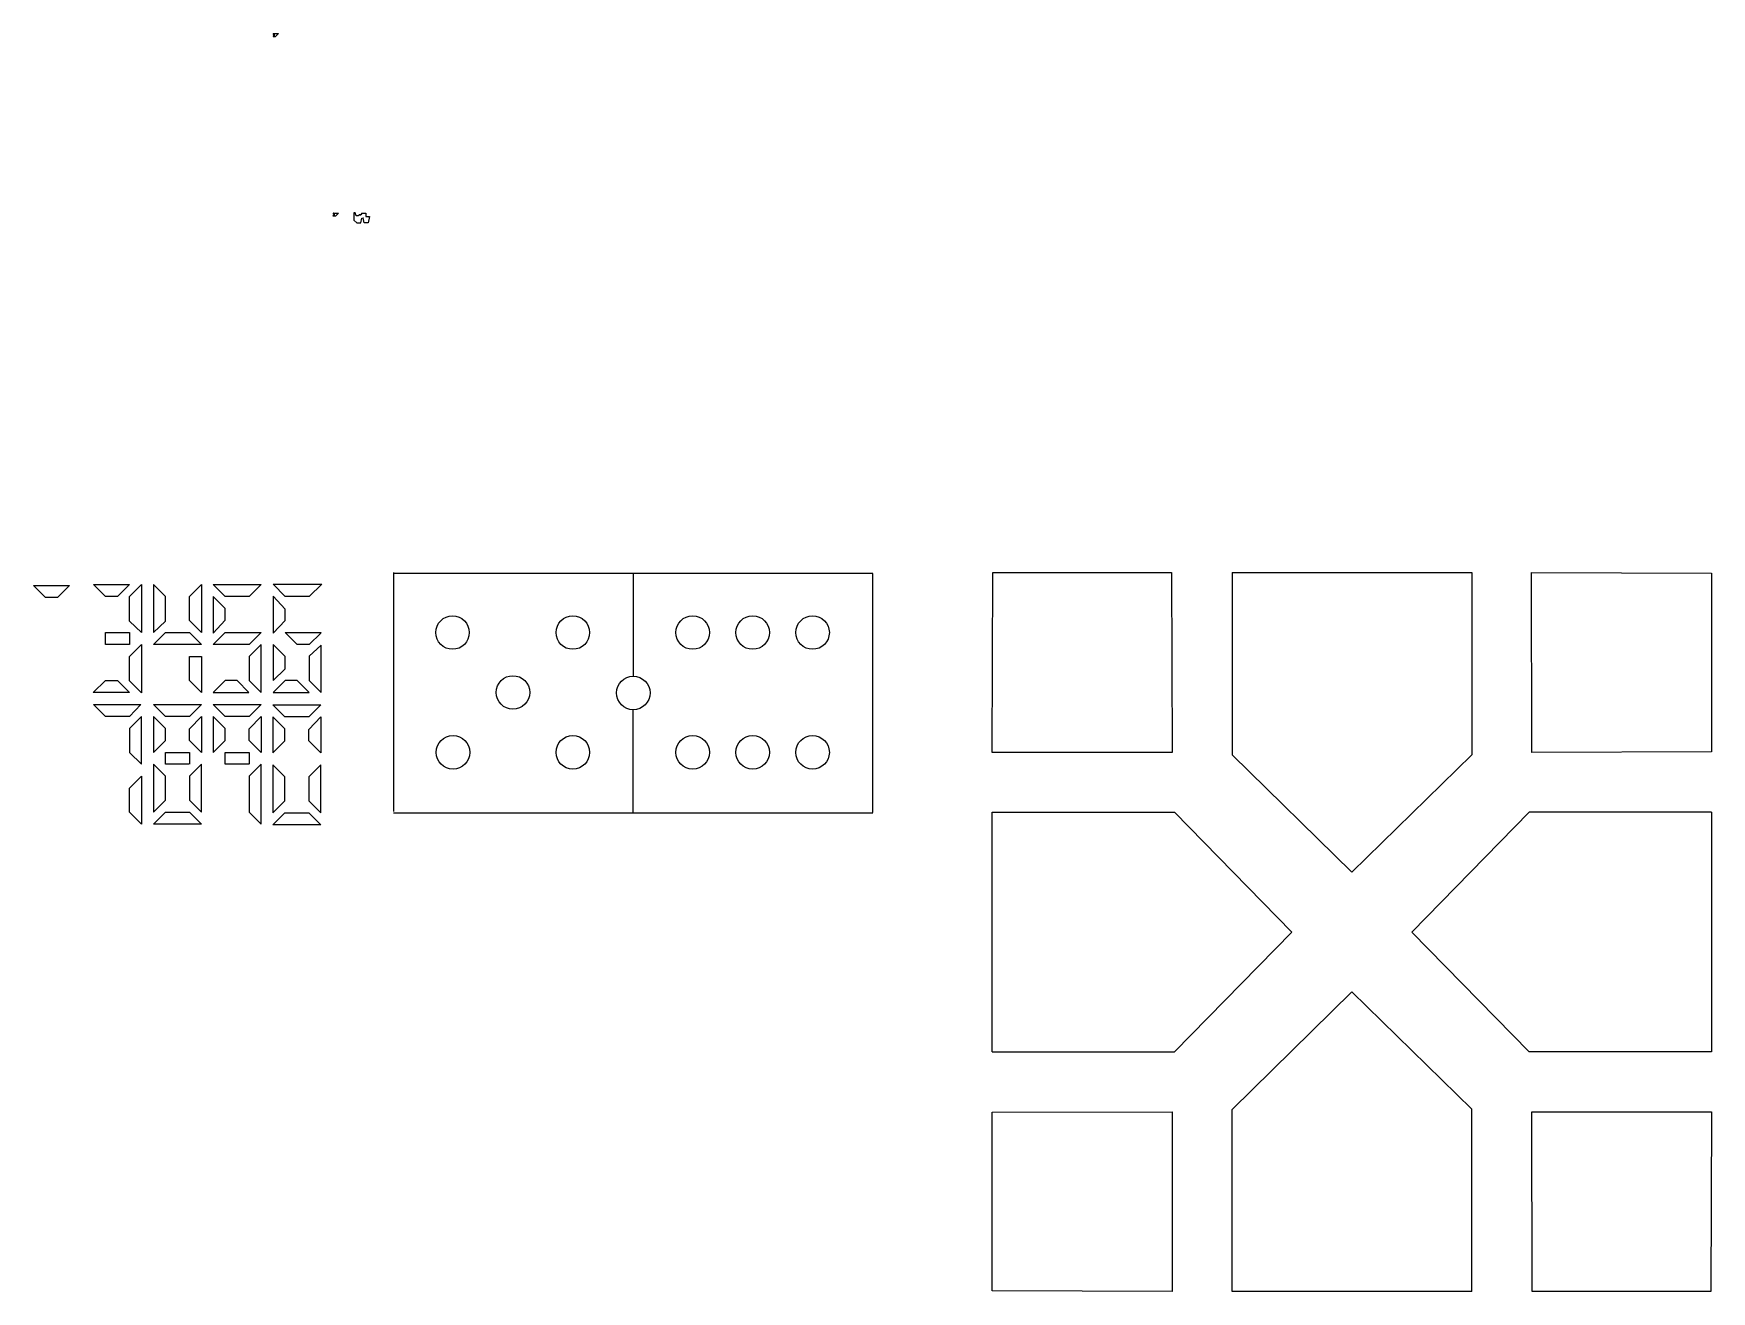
# Model space of a CAD drawing. Header units: millimetres. Extents: x 1250 to 36251, y -12500 to 13750.
import ezdxf

# ---------------------------------------------------------------- set-up
doc = ezdxf.new("R2010")
doc.units = ezdxf.units.MM

msp = doc.modelspace()

# ---------------------------------------------------------------- linework, layer by layer
for p, q in [((6250, 13750), (6250, 13728)), ((6250, 13750), (6360, 13750)), ((6250, 13728), (6270, 13744)), ((6270, 13700), (6250, 13700)), ((6250, 13700), (6250, 13690)), ((6250, 13690), (6300, 13690)), ((6270, 13744), (6270, 13700)), ((6360, 13750), (6300, 13690)), ((7500, 10000), (7610, 10000)), ((7500, 10000), (7506, 10000)), ((7500, 10000), (7506, 10000)), ((7506, 10000), (7500, 10000)), ((7500, 10000), (7506, 10000)), ((7506, 10000), (7500, 10000)), ((7500, 10000), (7506, 10000)), ((7500, 10000), (7500, 10000)), ((7500, 10000), (7500, 9980)), ((7500, 9980), (7520, 9994)), ((7500, 9940), (7500, 9950)), ((7500, 9950), (7520, 9950)), ((7550, 9940), (7500, 9940)), ((7520, 9950), (7520, 9994)), ((7520, 9994), (7520, 9950)), ((7520, 9950), (7520, 9950)), ((7610, 10000), (7550, 9940)), ((7959, 10008), (7929, 10008)), ((7929, 10008), (7929, 9858)), ((7929, 9858), (7995, 9800)), ((7978, 9948), (7959, 10008)), ((8018, 9948), (7978, 9948)), ((7995, 9800), (8075, 9800)), ((8040, 9970), (8018, 9948)), ((8018, 9948), (8018, 9948)), ((8018, 9948), (8018, 9948)), ((8018, 9948), (8018, 9948)), ((8080, 9970), (8040, 9970)), ((8040, 9970), (8080, 9970)), ((8075, 9800), (8096, 9900)), ((8100, 10000), (8080, 9970)), ((8096, 9900), (8127, 9901)), ((8100, 10000), (8180, 10000)), ((8126, 9916), (8126, 9916)), ((8150, 9800), (8127, 9901)), ((8180, 10000), (8180, 9930)), ((8180, 9930), (8260, 9930)), ((8260, 9930), (8230, 9800)), ((8230, 9800), (8150, 9800)), ((8760, 2505), (8760, -2485)), ((8760, 2490), (13760, 2490)), ((13760, 2490), (18760, 2490)), ((13760, 2490), (13760, 340)), ((18760, -2505), (18760, 2485)), ((26250, 2500), (31250, 2500)), ((26250, 2500), (26250, -1301)), ((31250, 2500), (31250, -1300)), ((1250, 2230), (2000, 2230)), ((1500, 1980), (1250, 2230)), ((2000, 2230), (1750, 1980)), ((2500, 2250), (3250, 2250)), ((2750, 2000), (2500, 2250)), ((3250, 2250), (3000, 2000)), ((3250, 2250), (3250, 2250)), ((3250, 2000), (3500, 2250)), ((3500, 2250), (3500, 1250)), ((3750, 2250), (3750, 1250)), ((4000, 2000), (3750, 2250)), ((4500, 2000), (4750, 2250)), ((4750, 2250), (4750, 1250)), ((5000, 2250), (6000, 2250)), ((5250, 2000), (5000, 2250)), ((6000, 2250), (5750, 2000)), ((6250, 2260), (7260, 2260)), ((6500, 2000), (6250, 2260)), ((7260, 2260), (7000, 2000)), ((1750, 1980), (1500, 1980)), ((3000, 2000), (2750, 2000)), ((3250, 1490), (3250, 2000)), ((4000, 1490), (4000, 2000)), ((4500, 1500), (4500, 2000)), ((5000, 2000), (5000, 1240)), ((5250, 1750), (5000, 2000)), ((5750, 2000), (5250, 2000)), ((6250, 2010), (6250, 1240)), ((6500, 1740), (6250, 2010)), ((7000, 2000), (6500, 2000)), ((3500, 1250), (3250, 1490)), ((3750, 1250), (4000, 1490)), ((4750, 1250), (4500, 1500)), ((5000, 1240), (5250, 1510)), ((5250, 1510), (5250, 1750)), ((6250, 1240), (6500, 1500)), ((6500, 1500), (6500, 1740)), ((2750, 1250), (3250, 1250)), ((2750, 1000), (2750, 1250)), ((3250, 1250), (3250, 1000)), ((3750, 1000), (4000, 1250)), ((4000, 1250), (4500, 1250)), ((4500, 1250), (4750, 1000)), ((5000, 1000), (5250, 1250)), ((5250, 1250), (6000, 1250)), ((6000, 1250), (5750, 1000)), ((6500, 1250), (7250, 1250)), ((6750, 1000), (6500, 1250)), ((7240, 1240), (7000, 1000)), ((7240, 1240), (7250, 1250)), ((3250, 1000), (2750, 1000)), ((3250, 750), (3500, 1000)), ((3250, 240), (3250, 750)), ((3500, 1000), (3500, -10)), ((4750, 1000), (3750, 1000)), ((4500, 250), (4500, 750)), ((4500, 750), (4750, 750)), ((4750, 750), (4750, 0)), ((5750, 1000), (5000, 1000)), ((6000, 1000), (5750, 750)), ((5750, 750), (5750, 250)), ((6000, 0), (6000, 1000)), ((6250, 1000), (6250, 250)), ((6500, 750), (6250, 1000)), ((6500, 490), (6500, 750)), ((7000, 1000), (6750, 1000)), ((7250, 990), (7000, 760)), ((7000, 760), (7000, 250)), ((7250, 0), (7250, 990)), ((6250, 250), (6500, 490)), ((2490, 0), (2750, 250)), ((3250, 0), (2490, 0)), ((2750, 250), (3000, 250)), ((3000, 250), (3250, 0)), ((3500, -10), (3250, 240)), ((4750, 0), (4500, 250)), ((5250, 250), (5000, 0)), ((5000, 0), (5739, 0)), ((5500, 250), (5250, 250)), ((5739, 0), (5500, 250)), ((5739, 0), (5741, 0)), ((5750, 250), (6000, 0)), ((6500, 250), (6250, 0)), ((6250, 0), (7000, 0)), ((6750, 250), (6500, 250)), ((7000, 0), (6750, 250)), ((7000, 250), (7250, 0)), ((2500, -250), (3490, -250)), ((2750, -500), (2500, -250)), ((3490, -250), (3250, -500)), ((3750, -250), (4750, -250)), ((4000, -500), (3750, -250)), ((4750, -250), (4500, -500)), ((5000, -250), (6000, -250)), ((5250, -500), (5000, -250)), ((6000, -250), (5750, -500)), ((6240, -260), (7240, -260)), ((6490, -510), (6240, -260)), ((7240, -260), (6990, -510)), ((3250, -500), (2750, -500)), ((3500, -500), (3250, -750)), ((3500, -1500), (3500, -500)), ((3750, -500), (3750, -1250)), ((4000, -750), (3750, -500)), ((4500, -500), (4000, -500)), ((4500, -760), (4750, -500)), ((4750, -500), (4750, -1250)), ((5000, -500), (5000, -1250)), ((5250, -750), (5000, -500)), ((5750, -500), (5250, -500)), ((5750, -760), (6000, -500)), ((6000, -500), (6000, -1250)), ((6240, -510), (6240, -1260)), ((6490, -760), (6240, -510)), ((6990, -510), (6490, -510)), ((6990, -770), (7240, -510)), ((7240, -510), (7240, -1260)), ((13750, -365), (13750, -2510)), ((3250, -750), (3250, -1250)), ((3750, -1250), (4000, -1000)), ((4000, -1000), (4000, -750)), ((4500, -1000), (4500, -760)), ((4750, -1250), (4500, -1000)), ((5000, -1250), (5250, -1000)), ((5250, -1000), (5250, -750)), ((5750, -1000), (5750, -760)), ((6000, -1250), (5750, -1000)), ((6240, -1260), (6490, -1010)), ((6490, -1010), (6490, -760)), ((6990, -1010), (6990, -770)), ((7240, -1260), (6990, -1010)), ((3250, -1250), (3500, -1500)), ((4000, -1250), (4500, -1250)), ((4000, -1500), (4000, -1250)), ((4500, -1250), (4500, -1500)), ((5250, -1250), (5750, -1250)), ((5250, -1500), (5250, -1250)), ((5750, -1250), (5750, -1500)), ((26250, -1301), (28750, -3750)), ((31250, -1300), (28750, -3750)), ((3250, -2000), (3500, -1750)), ((3500, -1750), (3500, -2750)), ((4000, -1750), (3750, -1500)), ((3750, -1500), (3750, -2500)), ((4490, -1500), (4000, -1500)), ((4000, -2250), (4000, -1750)), ((4490, -1500), (4490, -1500)), ((4750, -1500), (4500, -1750)), ((4500, -1750), (4500, -2250)), ((4750, -2500), (4750, -1500)), ((5740, -1500), (5250, -1500)), ((5740, -1500), (5740, -1500)), ((6000, -1500), (5750, -1750)), ((5750, -1750), (5750, -2500)), ((6000, -2750), (6000, -1500)), ((6490, -1760), (6240, -1510)), ((6240, -1510), (6240, -2510)), ((7240, -1510), (6990, -1760)), ((7240, -2510), (7240, -1510)), ((3250, -2500), (3250, -2000)), ((6490, -2260), (6490, -1760)), ((6990, -1760), (6990, -2260)), ((3750, -2500), (4000, -2250)), ((4500, -2250), (4750, -2500)), ((6240, -2510), (6490, -2260)), ((6990, -2260), (7240, -2510)), ((3500, -2750), (3250, -2500)), ((3750, -2750), (4000, -2500)), ((4750, -2750), (3750, -2750)), ((4000, -2500), (4500, -2500)), ((4500, -2500), (4750, -2750)), ((5750, -2500), (6000, -2750)), ((6240, -2760), (6490, -2510)), ((7240, -2760), (6240, -2760)), ((6490, -2510), (6990, -2510)), ((6990, -2510), (7240, -2760)), ((8760, -2510), (18760, -2510)), ((21250, -7500), (21250, -2500)), ((21250, -2500), (25050, -2500)), ((25050, -2500), (27500, -5000)), ((32450, -2500), (30001, -5000)), ((36251, -2500), (32450, -2500)), ((36251, -2500), (36251, -7500)), ((25051, -7500), (27500, -5000)), ((32451, -7500), (30001, -5000)), ((26251, -8700), (28751, -6250)), ((31251, -8699), (28751, -6250)), ((21250, -7500), (25051, -7500)), ((36251, -7500), (32451, -7500)), ((26251, -12500), (26251, -8700)), ((31251, -12500), (31251, -8699)), ((31251, -12500), (26251, -12500))]:
    msp.add_line(p, q)
for points in [[(21260, 2500), (24990, 2500), (25000, -1250), (21250, -1251)], [(36251, 2490), (36251, -1240), (32501, -1250), (32500, 2500)], [(2750, 1250), (3250, 1250), (3250, 1000), (2750, 1000)], [(2750, 1250), (3250, 1250), (3250, 1000), (2750, 1000)], [(21250, -12490), (21250, -8760), (25000, -8750), (25001, -12500)], [(36241, -12500), (32511, -12500), (32501, -8750), (36251, -8749)]]:
    msp.add_lwpolyline(points, close=True)
for centre in [(9990, 1250), (12500, 1250), (15000, 1250), (16250, 1250), (17500, 1250), (11250, 0), (13760, -10), (10000, -1250), (12500, -1250), (15000, -1250), (16250, -1250), (17500, -1250)]:
    msp.add_circle(centre, 350)

doc.saveas('drawing.dxf')
